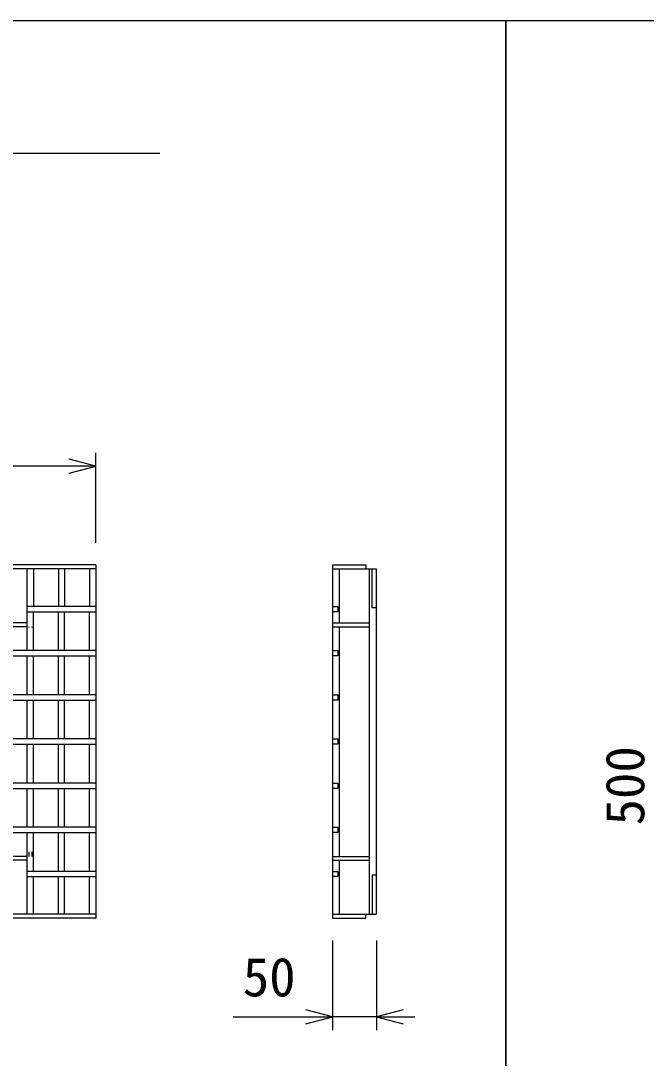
# Model space of a CAD drawing. Units: millimetres, scale not verified. Extents: x -25200 to 25200, y -8910 to 8910.
# Drawn here: x -13712 to -13003, y 2258 to 3433 of the extents above; entities that cross this region are included whole.
import ezdxf
from ezdxf.enums import TextEntityAlignment as Align

# ---------------------------------------------------------------- set-up
doc = ezdxf.new("R2010")
doc.units = ezdxf.units.MM
doc.header["$LTSCALE"] = 30
for name, color, linetype, lineweight in [('0-0_DIM', 7, 'Continuous', 25), ('0-2_HATCH', 6, 'Continuous', 25), ('0-7_TXT', 7, 'Continuous', 25)]:
    doc.layers.add(name, color=color, linetype=linetype, lineweight=lineweight)
doc.styles.add('ＭＳ ゴシック', font='')
doc.styles.get('ＭＳ ゴシック').set_extended_font_data('MS Gothic')

msp = doc.modelspace()

# ---------------------------------------------------------------- linework, layer by layer
at = {"layer": '0-0_DIM'}
for p, q in [((-13627.21, 2841.63), (-13627.21, 2943.22)), ((-13627.21, 2928.22), (-14622.21, 2928.22)), ((-13358.87, 2391.19), (-13358.87, 2289.6)), ((-13308.87, 2391.19), (-13308.87, 2289.6)), ((-13471.48, 2304.6), (-13358.87, 2304.6)), ((-13308.87, 2304.6), (-13358.87, 2304.6)), ((-13308.87, 2304.6), (-13265.4, 2304.6))]:
    msp.add_line(p, q, dxfattribs=at)
for points in [[(-13657.21, 2920.18), (-13627.21, 2928.22), (-13657.21, 2936.26)], [(-13388.87, 2296.56), (-13358.87, 2304.6), (-13388.87, 2312.64)], [(-13278.87, 2312.64), (-13308.87, 2304.6), (-13278.87, 2296.56)]]:
    msp.add_lwpolyline(points, dxfattribs=at)
at = {"layer": '0-2_HATCH'}
for p, q in [((-13627.21, 2816.41), (-14622.21, 2816.41)), ((-13627.21, 2811.91), (-14622.21, 2811.91)), ((-13704.78, 2719.41), (-13704.78, 2811.91)), ((-13697.78, 2811.91), (-13697.78, 2769.41)), ((-13669.5, 2811.91), (-13669.5, 2769.41)), ((-13662.5, 2811.91), (-13662.5, 2769.41)), ((-13634.21, 2811.91), (-13634.21, 2769.41)), ((-13627.21, 2816.41), (-13627.21, 2416.41)), ((-13358.87, 2816.41), (-13358.87, 2416.41)), ((-13358.87, 2811.91), (-13308.87, 2811.91)), ((-13350.87, 2750.91), (-13350.87, 2811.91)), ((-13316.87, 2420.91), (-13316.87, 2811.91)), ((-13308.87, 2420.91), (-13308.87, 2811.91)), ((-13627.21, 2769.41), (-13704.78, 2769.41)), ((-13704.78, 2763.41), (-13627.21, 2763.41)), ((-13697.78, 2719.41), (-13697.78, 2763.41)), ((-13669.5, 2719.41), (-13669.5, 2763.41)), ((-13662.5, 2719.41), (-13662.5, 2763.41)), ((-13634.21, 2719.41), (-13634.21, 2763.41)), ((-13704.78, 2750.91), (-13768.36, 2750.91)), ((-13358.87, 2750.91), (-13316.87, 2750.91)), ((-13704.78, 2746.41), (-13768.36, 2746.41)), ((-13702.78, 2745.41), (-13702.78, 2746.41)), ((-13699.78, 2746.41), (-13699.78, 2745.41)), ((-13358.87, 2746.41), (-13316.87, 2746.41)), ((-13350.87, 2486.41), (-13350.87, 2746.41)), ((-13627.21, 2719.41), (-14622.21, 2719.41)), ((-14622.21, 2713.41), (-13627.21, 2713.41)), ((-13704.78, 2669.41), (-13704.78, 2713.41)), ((-13697.78, 2669.41), (-13697.78, 2713.41)), ((-13669.5, 2669.41), (-13669.5, 2713.41)), ((-13662.5, 2669.41), (-13662.5, 2713.41)), ((-13634.21, 2669.41), (-13634.21, 2713.41)), ((-13627.21, 2669.41), (-14622.21, 2669.41)), ((-14622.21, 2663.41), (-13627.21, 2663.41)), ((-13704.78, 2619.41), (-13704.78, 2663.41)), ((-13697.78, 2619.41), (-13697.78, 2663.41)), ((-13669.5, 2619.41), (-13669.5, 2663.41)), ((-13662.5, 2619.41), (-13662.5, 2663.41)), ((-13634.21, 2619.41), (-13634.21, 2663.41)), ((-13627.21, 2619.41), (-14622.21, 2619.41)), ((-14622.21, 2613.41), (-13627.21, 2613.41)), ((-13704.78, 2569.41), (-13704.78, 2613.41)), ((-13697.78, 2569.41), (-13697.78, 2613.41)), ((-13669.5, 2569.41), (-13669.5, 2613.41)), ((-13662.5, 2569.41), (-13662.5, 2613.41)), ((-13634.21, 2569.41), (-13634.21, 2613.41)), ((-13627.21, 2569.41), (-14622.21, 2569.41)), ((-14622.21, 2563.41), (-13627.21, 2563.41)), ((-13704.78, 2519.41), (-13704.78, 2563.41)), ((-13697.78, 2519.41), (-13697.78, 2563.41)), ((-13669.5, 2519.41), (-13669.5, 2563.41)), ((-13662.5, 2519.41), (-13662.5, 2563.41)), ((-13634.21, 2519.41), (-13634.21, 2563.41)), ((-13627.21, 2519.41), (-14622.21, 2519.41)), ((-14622.21, 2513.41), (-13627.21, 2513.41)), ((-13704.78, 2420.91), (-13704.78, 2513.41)), ((-13697.78, 2469.41), (-13697.78, 2513.41)), ((-13669.5, 2469.41), (-13669.5, 2513.41)), ((-13662.5, 2469.41), (-13662.5, 2513.41)), ((-13634.21, 2469.41), (-13634.21, 2513.41)), ((-13702.78, 2486.41), (-13702.78, 2491.41)), ((-13699.78, 2491.41), (-13699.78, 2486.41)), ((-13704.78, 2486.41), (-13768.36, 2486.41)), ((-13704.78, 2481.91), (-13768.36, 2481.91)), ((-13358.87, 2486.41), (-13316.87, 2486.41)), ((-13358.87, 2481.91), (-13316.87, 2481.91)), ((-13350.87, 2420.91), (-13350.87, 2481.91)), ((-13627.21, 2469.41), (-13704.78, 2469.41)), ((-13704.78, 2463.41), (-13627.21, 2463.41)), ((-13697.78, 2420.91), (-13697.78, 2463.41)), ((-13669.5, 2420.91), (-13669.5, 2463.41)), ((-13662.5, 2420.91), (-13662.5, 2463.41)), ((-13634.21, 2420.91), (-13634.21, 2463.41)), ((-13627.21, 2420.91), (-14622.21, 2420.91)), ((-13358.87, 2420.91), (-13308.87, 2420.91)), ((-13627.21, 2416.41), (-14622.21, 2416.41))]:
    msp.add_line(p, q, dxfattribs=at)
for points in [[(-13358.87, 2816.41), (-13320.87, 2816.41), (-13320.87, 2811.91)], [(-13308.87, 2767.91), (-13313.87, 2767.91), (-13313.87, 2811.91)], [(-13358.87, 2769.41), (-13352.87, 2769.41), (-13352.87, 2763.41), (-13358.87, 2763.41)], [(-13358.87, 2719.41), (-13352.87, 2719.41), (-13352.87, 2713.41), (-13358.87, 2713.41)], [(-13358.87, 2669.41), (-13352.87, 2669.41), (-13352.87, 2663.41), (-13358.87, 2663.41)], [(-13358.87, 2619.41), (-13352.87, 2619.41), (-13352.87, 2613.41), (-13358.87, 2613.41)], [(-13358.87, 2569.41), (-13352.87, 2569.41), (-13352.87, 2563.41), (-13358.87, 2563.41)], [(-13358.87, 2519.41), (-13352.87, 2519.41), (-13352.87, 2513.41), (-13358.87, 2513.41)], [(-13358.87, 2469.41), (-13352.87, 2469.41), (-13352.87, 2463.41), (-13358.87, 2463.41)], [(-13308.87, 2464.91), (-13313.87, 2464.91), (-13313.87, 2420.91)], [(-13358.87, 2416.41), (-13320.87, 2416.41), (-13320.87, 2420.91)]]:
    msp.add_lwpolyline(points, dxfattribs=at)
at = {"layer": '0-7_TXT'}
msp.add_line((-14570.17, 3282.74), (-13554.58, 3282.74), dxfattribs=at)
for points in [[(-14962.38, 1082.74), (-13162.38, 1082.74), (-13162.38, 3432.74), (-14962.38, 3432.74)], [(-13162.38, 1082.74), (-11362.38, 1082.74), (-11362.38, 3432.74), (-13162.38, 3432.74)]]:
    msp.add_lwpolyline(points, close=True, dxfattribs=at)

# ---------------------------------------------------------------- texts
at = {"layer": '0-0_DIM', "style": 'ＭＳ ゴシック'}
msp.add_text('500', height=43.99, rotation=90, dxfattribs=at).set_placement((-12992.21, 2521.41), align=Align.BOTTOM_LEFT)
msp.add_text('50', height=43.99, dxfattribs=at).set_placement((-13460.51, 2314.6), align=Align.BOTTOM_LEFT)

doc.saveas('drawing.dxf')
